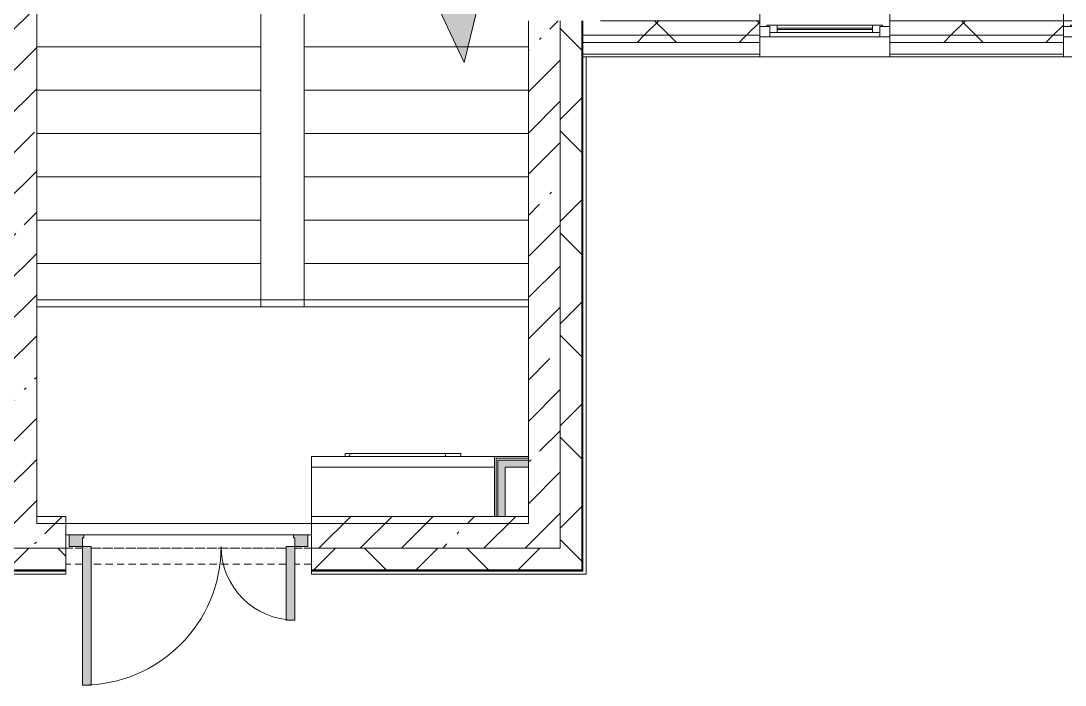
# Model space of a CAD drawing. Header units: millimetres. Extents: x 54725 to 263872, y -8553 to 29614.
# Drawn here: x 208832 to 216054, y -1048 to 3550 of the extents above; entities that cross this region are included whole.
import ezdxf

# ---------------------------------------------------------------- set-up
doc = ezdxf.new("R2010")
doc.units = ezdxf.units.MM
doc.linetypes.add('200_ШТРИХ__ш1_п0_6_', pattern=[80, 50, -30])
for name, color, linetype, lineweight in [('A-DETL-MBND-1', 7, '200_ШТРИХ__ш1_п0_6_', 9), ('A-GLAZ-2', 7, 'Continuous', 5), ('A-WALL', 7, 'Continuous', 9), ('A-WALL-4', 7, 'Continuous', 5), ('I-WALL-3', 7, 'Continuous', 5), ('S-STRS-4', 7, 'Continuous', 5), ('S-STRS-MBND-1', 7, 'Continuous', 5), ('Знаки', 7, 'Continuous', 5)]:
    doc.layers.add(name, color=color, linetype=linetype, lineweight=lineweight)
for name, color, linetype, lineweight, true_color in [('A-DOOR-3', 7, 'Continuous', 5, 0xaaaaaa), ('A-DOOR-4', 7, 'Continuous', 5, 0xe2e2e2), ('A-DOOR-FRAM-3', 7, 'Continuous', 5, 0xaaaaaa), ('A-FLOR-1', 7, 'Continuous', 5, 0xaaaaaa), ('I-WALL-2', 7, 'Continuous', 9, 0xe7e7e7), ('Знаки-1', 7, 'Continuous', 5, 0x787878)]:
    doc.layers.add(name, color=color, linetype=linetype, lineweight=lineweight, true_color=true_color)
doc.layers.add('S-STRS-3', color=7, linetype='Continuous', lineweight=15, true_color=0xd7cdc4, transparency=1)
pattern_1 = [(45, (136861.56, 0), (-285.1231, 285.1231), []), (45, (137146.7, 0), (-285.1231, 285.1231), [504.031, -100.806, 16.764, -84.042])]
pattern_2 = [(45, (136861.56, 0), (-353.5534, 353.5534), []), (135, (136861.56, 0), (-353.5534, -353.5534), [])]

# ---------------------------------------------------------------- blocks, each defined once
blk = doc.blocks.new('120_Окно_СКБ_1Ст - 120_Окно_СКБ_1Ст 900х2500_h_-19906774-Общий план 1 этажа с размещением фрагментов 1_10-1_12')
at = {"layer": 'A-GLAZ-2'}
for p, q in [((-450, -75), (-450, -5)), ((-450, -5), (-380, -5)), ((450, -5), (-450, -5)), ((-380, -5), (-380, -75)), ((380, -35), (-380, -35)), ((-380, -35), (-380, -75)), ((-330, -85), (-330, -35)), ((-330, -55), (330, -55)), ((330, -65), (-330, -65)), ((330, -85), (330, -35)), ((380, -75), (380, -5)), ((380, -5), (450, -5)), ((380, -75), (380, -35)), ((450, -5), (450, -75)), ((-380, -75), (-450, -75)), ((-450, -75), (-400, -75)), ((-380, -75), (-400, -75)), ((-400, -75), (-400, -85)), ((-400, -85), (400, -85)), ((400, -85), (-400, -85)), ((450, -75), (380, -75)), ((400, -75), (380, -75)), ((400, -75), (450, -75)), ((400, -85), (400, -75))]:
    blk.add_line(p, q, dxfattribs=at)
blk = doc.blocks.new('120_Окно_СКБ_1Ст - 120_Окно_СКБ_1Ст 900х2500_h_-19906150-Общий план 1 этажа с размещением фрагментов 1_10-1_12')
at = {"layer": 'A-GLAZ-2'}
for p, q in [((-450, -75), (-450, -5)), ((-450, -5), (-380, -5)), ((450, -5), (-450, -5)), ((-380, -5), (-380, -75)), ((380, -35), (-380, -35)), ((-380, -35), (-380, -75)), ((-330, -85), (-330, -35)), ((-330, -55), (330, -55)), ((330, -65), (-330, -65)), ((330, -85), (330, -35)), ((380, -75), (380, -5)), ((380, -5), (450, -5)), ((380, -75), (380, -35)), ((450, -5), (450, -75)), ((-380, -75), (-450, -75)), ((-450, -75), (-400, -75)), ((-380, -75), (-400, -75)), ((-400, -75), (-400, -85)), ((-400, -85), (400, -85)), ((400, -85), (-400, -85)), ((450, -75), (380, -75)), ((400, -75), (380, -75)), ((400, -75), (450, -75)), ((400, -85), (400, -75))]:
    blk.add_line(p, q, dxfattribs=at)
blk = doc.blocks.new('110_Дверь_СКБ_2Ст_Наружная - ДН-1_л__ Двухстворчатая 1350 х3200 _ЛК_ в свету с верхним остеклением 2-22448815-Общий план 1 этажа с размещением фрагментов 1_10-1_12')
at = {"layer": 'A-DOOR-4'}
for points in [[(754.5, -91), (754.5, 869), (694.5, 869), (694.5, -91)], [(-655.5, -91), (-655.5, 419), (-715.5, 419), (-715.5, -91)]]:
    blk.add_hatch(color=256, dxfattribs=at).paths.add_polyline_path(points)
h = blk.add_hatch(color=256, dxfattribs=at)
h.paths.add_polyline_path([(754.5, -171), (844.5, -171), (844.5, -91), (754.5, -91), (754.5, -151), (744.5, -151), (744.5, -171)])
h.paths.add_polyline_path([(-715.5, -171), (-705.5, -171), (-705.5, -151), (-715.5, -151), (-715.5, -91), (-805.5, -91), (-805.5, -171)])
at = {"layer": 'A-DOOR-3'}
for p, q in [((754.5, 869), (694.5, 869)), ((694.5, 869), (694.5, -91)), ((754.5, -91), (754.5, 869)), ((-715.5, 419), (-715.5, -91)), ((-655.5, 419), (-715.5, 419)), ((-655.5, -91), (-655.5, 419)), ((-715.5, -91), (-655.5, -91)), ((694.5, -91), (754.5, -91))]:
    blk.add_line(p, q, dxfattribs=at)
for centre, radius, start, end in [((754.5, -91), 960, 90, 180), ((-715.5, -91), 510, 0, 90)]:
    blk.add_arc(centre, radius, start, end, dxfattribs=at)
at = {"layer": 'A-DOOR-FRAM-3'}
for p, q in [((-715.5, -91), (-805.5, -91)), ((-805.5, -91), (-805.5, -171)), ((-715.5, -151), (-715.5, -91)), ((754.5, -91), (754.5, -151)), ((844.5, -91), (754.5, -91)), ((844.5, -171), (844.5, -91)), ((-805.5, -171), (-705.5, -171)), ((-705.5, -151), (-715.5, -151)), ((-705.5, -171), (-705.5, -151)), ((754.5, -151), (744.5, -151)), ((744.5, -151), (744.5, -171)), ((744.5, -171), (844.5, -171))]:
    blk.add_line(p, q, dxfattribs=at)
blk = doc.blocks.new('Съемный металлический экран с перфорацией - E2-V254-Общий план 1 этажа с размещением фрагментов 1_10-1_12')
at = {"layer": 'Знаки-1'}
h = blk.add_hatch(dxfattribs=at)
h.set_pattern_fill('FP_199', color=256, style=0, pattern_type=2)
h.set_pattern_definition([(0, (-74119.53, -535), (0, 254), [68.059, -371.882]), (60, (-73992.53, -500.97), (-219.97045, 127), [68.059, -371.882]), (120, (-73958.5, -373.97), (-219.97045, -127), [68.059, -371.882]), (30, (-74051.47, -535), (-5e-05, 508), [68.059, -439.941]), (30, (-74178.47, -315.03), (-5e-05, 508), [68.059, -439.941]), (150, (-74119.53, -535), (-439.941, -254), [68.059, -439.941]), (150, (-73992.53, -315.03), (-439.941, -254), [68.059, -439.941]), (90, (-73958.5, -442.03), (-439.941, 254), [68.059, -439.941]), (90, (-74212.5, -442.03), (-439.941, 254), [68.059, -439.941])])
h.paths.add_polyline_path([(182.5, 0), (800, 0), (800, 20), (0, 20), (0, 0)])
at = {"layer": 'Знаки'}
for p, q in [((800, 20), (0, 20)), ((0, 20), (0, 0)), ((800, 0), (800, 20))]:
    blk.add_line(p, q, dxfattribs=at)
blk = doc.blocks.new('Зашивка приборов отопления5 - Зашивка приборов отопления-33272456-Общий план 1 этажа с размещением фрагментов 1_10-1_12')
at = {"layer": 'A-WALL-4'}
for p, q in [((75245, 535), (73980, 535)), ((73980, 535), (73980, 460)), ((75245, 460), (73980, 460)), ((73980, 460), (73980, 120)), ((73980, 460), (75245, 460))]:
    blk.add_line(p, q, dxfattribs=at)

msp = doc.modelspace()

# ---------------------------------------------------------------- hatches: boundary and pattern name
at = {"layer": 'A-WALL-4'}
h = msp.add_hatch(dxfattribs=at)
h.set_pattern_fill('FP_84', color=256, style=0, pattern_type=2)
h.set_pattern_definition(pattern_2)
h.paths.add_polyline_path([(212561.6, -250), (212711.6, -250), (212711.6, 3550), (212561.6, 3550), (212561.6, -210)])
h = msp.add_hatch(dxfattribs=at)
h.set_pattern_fill('FP_84', color=256, style=0, pattern_type=2)
h.set_pattern_definition(pattern_2)
h.paths.add_polyline_path([(220961.6, 3450), (221661.6, 3450), (221661.6, 3550), (220961.6, 3550), (220961.6, 3502.2)])
h.paths.add_polyline_path([(214841.6, 3450), (216042, 3450), (216042, 3550), (214841.6, 3550), (214841.6, 3466.9)])
h.paths.add_polyline_path([(218861.6, 3450), (218861.6, 3550), (216942, 3550), (216942, 3450), (217728, 3450)])
h.paths.add_polyline_path([(213479.7, 3450), (213941.6, 3455.7), (213941.6, 3550), (212719.6, 3550), (212719.6, 3450)])
h = msp.add_hatch(dxfattribs=at)
h.set_pattern_fill('FP_84', color=256, style=0, pattern_type=2)
h.set_pattern_definition(pattern_2)
h.paths.add_polyline_path([(212719.6, 3400), (213941.6, 3400), (213941.6, 3450), (212719.6, 3450), (212719.6, 3440)])
h.paths.add_polyline_path([(221711.6, 3400), (221711.6, 3450), (220961.6, 3450), (220961.6, 3400), (221671.6, 3400)])
h.paths.add_polyline_path([(216042, 3400), (216042, 3450), (214841.6, 3450), (214841.6, 3400)])
h.paths.add_polyline_path([(218861.6, 3400), (218861.6, 3450), (216942, 3450), (216942, 3400), (217728, 3400)])
h = msp.add_hatch(dxfattribs=at)
h.set_pattern_fill('FP_84', color=256, style=0, pattern_type=2)
h.set_pattern_definition(pattern_2)
h.paths.add_polyline_path([(207240, -250), (207521.6, -250), (207521.6, -100), (203921.6, -100), (203921.6, -250), (205142.4, -250)])
h.paths.add_polyline_path([(209141.6, -250), (209141.6, -100), (208421.6, -101.8), (208421.6, -250)])
h.paths.add_polyline_path([(210841.6, -250), (212561.6, -250), (212561.6, -100), (210841.6, -100)])
h.paths.add_polyline_path([(201121.6, -250), (201121.6, -100), (200571.6, -100), (200571.6, -250), (200947.2, -250)])
h.paths.add_polyline_path([(196121.6, -250), (196871.6, -250), (196871.6, -100), (196121.6, -100), (196121.6, -132.4)])
h.paths.add_polyline_path([(198471.6, -250), (198471.6, -100), (197771.6, -100), (197771.6, -250)])
h.paths.add_polyline_path([(194021.6, -250), (194021.6, -100), (193271.6, -100), (193271.6, -250)])
h.paths.add_polyline_path([(203021.6, -250), (203021.6, -100), (202021.6, -100), (202021.6, -250)])
h.paths.add_polyline_path([(186263.9, -250), (186633.1, -250), (186633.1, -100), (185921.6, -100), (185921.6, -250)])
h.paths.add_polyline_path([(185021.6, -250), (185021.6, -100), (184271.6, -100), (184271.6, -250)])
h.paths.add_polyline_path([(190171.6, -250), (190171.6, -100), (188733.1, -100), (188733.1, -250)])
h.paths.add_polyline_path([(181171.6, -250), (181171.6, -100), (179599.1, -100), (179599.1, -250), (179971.1, -250)])
h.paths.add_polyline_path([(170731.6, -250), (170731.6, -100), (169871.6, -100), (169871.6, -250)])
h.paths.add_polyline_path([(176801.6, -250), (177499.1, -250), (177499.1, -100), (176801.6, -100), (176801.6, -180.4)])
h.paths.add_polyline_path([(174851.6, -250), (175901.6, -250), (175901.6, -100), (174851.6, -100), (174851.6, -185.3)])
h.paths.add_polyline_path([(167071.6, -250), (167071.6, -100), (166071.3, -100), (166071.3, -250)])
h.paths.add_polyline_path([(172831.6, -250), (173951.6, -250), (173951.6, -100), (172831.6, -100), (172831.6, -190.3)])
h.paths.add_polyline_path([(164171.6, -250), (165171.3, -250), (165171.3, -100), (164171.6, -100), (164171.6, -211.8)])
h.paths.add_polyline_path([(163271.6, -250), (163271.6, -100), (162296.6, -100), (162296.6, -250), (163190.3, -250)])
h.paths.add_polyline_path([(159496.6, -250), (159496.6, -100), (158471.6, -100), (158471.6, -250), (158995.1, -250)])
h.paths.add_polyline_path([(157571.6, -250), (157571.6, -100), (156221.6, -100), (156221.6, -250), (156897.4, -250)])
h.paths.add_polyline_path([(153371.6, -250), (154121.6, -250), (154121.6, -100), (153371.6, -100), (153371.6, -238.7)])
h.paths.add_polyline_path([(152471.6, -250), (152471.6, -100), (151721.6, -100), (151721.6, -250)])
h.paths.add_polyline_path([(148871.6, -250), (149621.6, -248), (149621.6, -100), (148871.6, -100), (148871.6, -249.9)])
h.paths.add_polyline_path([(136971.6, -250), (140591.6, -250), (140591.6, -100), (136601.6, -100), (136601.6, -250), (136751.6, -250)])
h.paths.add_polyline_path([(143691.6, -250), (145121.3, -250), (145121.3, -100), (143691.6, -100), (143691.6, -115.9)])
h.paths.add_polyline_path([(146021.3, -250), (146771.6, -250), (146771.6, -100), (146021.3, -100), (146021.3, -115.9)])
at = {"layer": 'I-WALL-2'}
for points in [[(212341.6, 460), (212341.6, 510), (212131.6, 510), (212131.6, 460), (212242.8, 460)], [(212181.6, 120), (212181.6, 460), (212131.6, 460), (212131.6, 120)]]:
    msp.add_hatch(color=256, dxfattribs=at).paths.add_polyline_path(points)
at = {"layer": 'I-WALL-3'}
h = msp.add_hatch(dxfattribs=at)
h.set_pattern_fill('FP_61', color=256, style=0, pattern_type=2)
h.set_pattern_definition(pattern_1)
h.paths.add_polyline_path([(208813.2, -100), (208941.6, -100), (208941.6, 7900), (208721.6, 7900), (208721.6, -100)])
h = msp.add_hatch(dxfattribs=at)
h.set_pattern_fill('FP_61', color=256, style=0, pattern_type=2)
h.set_pattern_definition(pattern_1)
h.paths.add_polyline_path([(212561.6, -100), (212561.6, 3550), (212341.6, 3550), (212341.6, -100), (212484, -100)])
h = msp.add_hatch(dxfattribs=at)
h.set_pattern_fill('FP_61', color=256, style=0, pattern_type=2)
h.set_pattern_definition(pattern_1)
h.paths.add_polyline_path([(210841.6, -100), (212341.6, -100), (212341.6, 120), (210841.6, 120)])
h.paths.add_polyline_path([(209063.9, -100), (209141.6, -100), (209141.6, 120), (208941.6, 120), (208941.6, -100)])
at = {"layer": 'S-STRS-3'}
h = msp.add_hatch(color=256, dxfattribs=at)
h.paths.add_polyline_path([(211846.3, 3369.7), (211923, 3369.7), (211995.9, 3669.7), (211706.5, 3669.7), (211784.6, 3502.2)])
h.paths.add_polyline_path([(210791.6, 3608.3), (210923.2, 3669.7), (210791.6, 3669.7)])
msp.add_hatch(color=256, dxfattribs=at).paths.add_polyline_path([(211896.7, 3261.7), (211923, 3369.7), (211846.3, 3369.7)])

# ---------------------------------------------------------------- linework, layer by layer
at = {"layer": 'A-DETL-MBND-1'}
for p, q in [((209141.6, -100), (209256.6, -100)), ((209256.6, -100), (209141.6, -100)), ((209316.6, -100), (210666.6, -100)), ((210666.6, -100), (209316.6, -100)), ((210726.6, -100), (210841.6, -100)), ((210841.6, -100), (210726.6, -100)), ((209256.6, -210), (209141.6, -210)), ((210666.6, -210), (209316.6, -210)), ((210841.6, -210), (210726.6, -210))]:
    msp.add_line(p, q, dxfattribs=at)
at = {"layer": 'A-FLOR-1'}
for p, q in [((208941.6, 1620), (212341.6, 1620)), ((209166.6, -8), (209141.6, -8)), ((210716.6, -8), (209266.6, -8)), ((210841.6, -8), (210816.6, -8))]:
    msp.add_line(p, q, dxfattribs=at)
at = {"layer": 'A-WALL'}
for p, q in [((212561.6, -100), (212561.6, 3550)), ((212711.6, -250), (212711.6, 3550)), ((212714.6, -253), (212714.6, 3550)), ((212719.6, 3550), (212719.6, 3300)), ((213941.6, 3550), (212841.6, 3550)), ((216042, 3550), (214841.6, 3550)), ((212719.6, 3450), (213941.6, 3450)), ((212719.6, 3400), (213941.6, 3400)), ((214841.6, 3450), (216042, 3450)), ((214841.6, 3400), (216042, 3400)), ((212719.6, 3320), (213941.6, 3320)), ((214841.6, 3320), (216042, 3320)), ((212119.1, 522.5), (212341.6, 522.5)), ((212119.1, 120), (212119.1, 522.5)), ((212131.6, 510), (212341.6, 510)), ((212131.6, 120), (212131.6, 510)), ((212341.6, 460), (212341.6, 535)), ((212106.6, 120), (212181.6, 120)), ((209141.6, -100), (208941.6, -100)), ((212341.6, -100), (210841.6, -100)), ((208421.6, -250), (209141.6, -250)), ((208421.6, -253), (209141.6, -253)), ((210841.6, -250), (212711.6, -250)), ((210841.6, -253), (212714.6, -253))]:
    msp.add_line(p, q, dxfattribs=at)
at = {"layer": 'A-WALL-4'}
for p, q in [((213941.6, 3300), (213941.6, 3750)), ((214841.6, 3750), (214841.6, 3300)), ((216042, 3300), (216042, 3750)), ((212719.6, 3300), (221811.6, 3300)), ((212719.6, -258), (212719.6, 3300)), ((212741.6, 3300), (212741.6, -280)), ((208941.6, -100), (208721.6, -100)), ((209141.6, -280), (209141.6, -100)), ((210841.6, -100), (210841.6, -280)), ((212561.6, -100), (212341.6, -100)), ((209141.6, -280), (136571.6, -280)), ((201121.6, -258), (209141.6, -258)), ((210841.6, -258), (212719.6, -258)), ((212741.6, -280), (210841.6, -280))]:
    msp.add_line(p, q, dxfattribs=at)
at = {"layer": 'I-WALL-3'}
for p, q in [((208941.6, 120), (208941.6, 7680)), ((212341.6, 3550), (212341.6, 535)), ((216942, 3550), (216042, 3550)), ((212341.6, 535), (212106.6, 535)), ((212106.6, 535), (212106.6, 120)), ((212181.6, 460), (212341.6, 460)), ((212181.6, 120), (212181.6, 460)), ((212341.6, 460), (212341.6, 120)), ((209141.6, 120), (208941.6, 120)), ((209141.6, -100), (209141.6, 120)), ((212106.6, 120), (210841.6, 120)), ((210841.6, 120), (210841.6, -100)), ((212341.6, 120), (212181.6, 120)), ((212341.6, -100), (212561.6, -100))]:
    msp.add_line(p, q, dxfattribs=at)
at = {"layer": 'S-STRS-4'}
msp.add_line((211923, 3369.7), (211846.3, 3369.7), dxfattribs=at)
msp.add_line((211923, 3369.7), (211846.3, 3369.7), dxfattribs=at)
at = {"layer": 'S-STRS-MBND-1'}
for p, q in [((208941.6, 1569.7), (208941.6, 5169.7)), ((210491.6, 1569.7), (210491.6, 5169.7)), ((211236.4, 4677.8), (211896.7, 3261.7)), ((211896.7, 3261.7), (212133, 4233.8)), ((210791.6, 3608.3), (210791.6, 1569.7)), ((212341.6, 3550), (212341.6, 1569.7)), ((208941.6, 3369.7), (210491.6, 3369.7)), ((208941.6, 3369.7), (210491.6, 3369.7)), ((211846.3, 3369.7), (210791.6, 3369.7)), ((211846.3, 3369.7), (210791.6, 3369.7)), ((212341.6, 3369.7), (211923, 3369.7)), ((212341.6, 3369.7), (211923, 3369.7)), ((208941.6, 3069.7), (210491.6, 3069.7)), ((208941.6, 3069.7), (210491.6, 3069.7)), ((212341.6, 3069.7), (210791.6, 3069.7)), ((212341.6, 3069.7), (210791.6, 3069.7)), ((208941.6, 2769.7), (210491.6, 2769.7)), ((208941.6, 2769.7), (210491.6, 2769.7)), ((212341.6, 2769.7), (210791.6, 2769.7)), ((212341.6, 2769.7), (210791.6, 2769.7)), ((208941.6, 2469.7), (210491.6, 2469.7)), ((208941.6, 2469.7), (210491.6, 2469.7)), ((212341.6, 2469.7), (210791.6, 2469.7)), ((212341.6, 2469.7), (210791.6, 2469.7)), ((208941.6, 2169.7), (210491.6, 2169.7)), ((208941.6, 2169.7), (210491.6, 2169.7)), ((212341.6, 2169.7), (210791.6, 2169.7)), ((212341.6, 2169.7), (210791.6, 2169.7)), ((208941.6, 1869.7), (210491.6, 1869.7)), ((208941.6, 1869.7), (210491.6, 1869.7)), ((212341.6, 1869.7), (210791.6, 1869.7)), ((212341.6, 1869.7), (210791.6, 1869.7)), ((208941.6, 1569.7), (208941.6, 69.7)), ((208941.6, 1569.7), (210491.6, 1569.7)), ((208941.6, 1569.7), (210491.6, 1569.7)), ((210791.6, 1569.7), (210491.6, 1569.7)), ((212341.6, 1569.7), (210791.6, 1569.7)), ((212341.6, 1569.7), (210791.6, 1569.7)), ((212341.6, 69.7), (212341.6, 1569.7)), ((208941.6, 69.7), (212341.6, 69.7))]:
    msp.add_line(p, q, dxfattribs=at)

# ---------------------------------------------------------------- block references
at = {"layer": 'A-DOOR-3', "rotation": 180}
msp.add_blockref('110_Дверь_СКБ_2Ст_Наружная - ДН-1_л__ Двухстворчатая 1350 х3200 _ЛК_ в свету с верхним остеклением 2-22448815-Общий план 1 этажа с размещением фрагментов 1_10-1_12', (210011.1, -179), dxfattribs=at)
at = {"layer": 'A-GLAZ-2', "rotation": 180}
for name, p in [('120_Окно_СКБ_1Ст - 120_Окно_СКБ_1Ст 900х2500_h_-19906774-Общий план 1 этажа с размещением фрагментов 1_10-1_12', (214391.6, 3435)), ('120_Окно_СКБ_1Ст - 120_Окно_СКБ_1Ст 900х2500_h_-19906150-Общий план 1 этажа с размещением фрагментов 1_10-1_12', (216492, 3435))]:
    msp.add_blockref(name, p, dxfattribs=at)
at = {"layer": 'A-WALL-4'}
msp.add_blockref('Зашивка приборов отопления5 - Зашивка приборов отопления-33272456-Общий план 1 этажа с размещением фрагментов 1_10-1_12', (136861.6, 0), dxfattribs=at)
at = {"layer": 'Знаки'}
msp.add_blockref('Съемный металлический экран с перфорацией - E2-V254-Общий план 1 этажа с размещением фрагментов 1_10-1_12', (211074.1, 535), dxfattribs=at)

doc.saveas('drawing.dxf')
